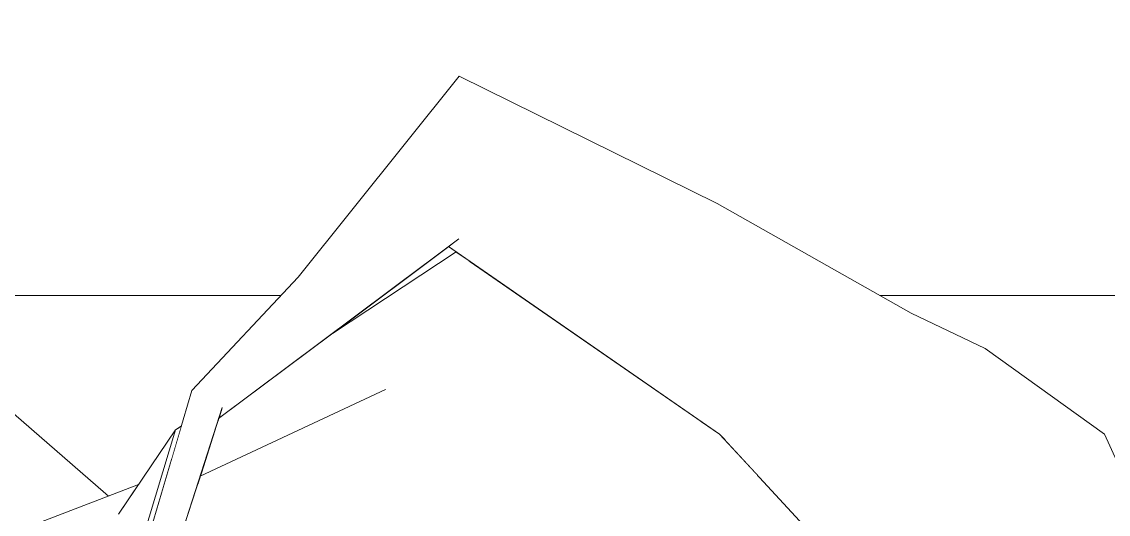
# Model space of a CAD drawing. Header units: millimetres. Extents: x -9413 to 8527, y -300 to 11224.
# Drawn here: x 2361.3 to 2554.2, y 2536.1 to 2623.7 of the extents above; entities that cross this region are included whole.
import ezdxf

# ---------------------------------------------------------------- set-up
doc = ezdxf.new("R2010")
doc.units = ezdxf.units.MM
doc.header["$MEASUREMENT"] = 0
doc.linetypes.add('Wipeout_Contour', pattern=[1000, 0, -1000])
for name, color, linetype in [('ArchiCAD Doors', 7, 'Continuous'), ('ArchiCAD Windows', 7, 'Continuous'), ('Interior - Furniture', 7, 'Continuous')]:
    doc.layers.add(name, color=color, linetype=linetype)
for name, color, linetype, lineweight, true_color in [('ArchiCAD Windows_Pen_No__3', 7, 'Continuous', 18, 0xff6600), ('Interior - Furniture _Pen_No__24', 7, 'Continuous', 20, 0x029e21), ('Interior - Furniture _Pen_No__4', 7, 'Continuous', 20, 0x029e21)]:
    doc.layers.add(name, color=color, linetype=linetype, lineweight=lineweight, true_color=true_color)

# ---------------------------------------------------------------- blocks, each defined once
blk = doc.blocks.new('Section Elem_7_6')
at = {"color": 254, "linetype": 'Wipeout_Contour', "lineweight": 0, "ltscale": 192324.521893}
blk.add_wipeout([(2036.38, 1300), (2506.93, 1300), (2499.37, 1326.37), (2498.04, 1332.22), (2481.24, 1434.22), (2473.05, 1481.05), (2470.5, 1499.6), (2466.36, 1528.06), (2464.28, 1547.05), (2463.07, 1563.22), (2460.16, 1590.08), (2458.26, 1615.89), (2456.8, 1663.82), (2453.77, 1709.11), (2442.96, 1755.16), (2429.79, 1828.97), (2421.62, 1862.96), (2416.71, 1881.48), (2407.91, 1913.19), (2405.36, 1922.9), (2405.46, 1942.76), (2405.66, 1949.44), (2400.5, 1951.95), (2400.23, 1959.34), (2395.69, 1959.12), (2373.2, 1958.55), (2373.02, 1958.71), (2372.92, 1958.8), (2374.3, 1970.46), (2375.08, 1976.94), (2376.98, 1991.41), (2380.31, 2014.07), (2391.51, 2064.71), (2403.62, 2118.22), (2414.61, 2153.41), (2417.94, 2162.63), (2397.86, 2190.5), (2351.96, 2231.88), (2307.65, 2263.4), (2266.2, 2303.25), (2248.68, 2360.74), (2285.55, 2449.55), (2293.16, 2471.53), (2364.6, 2534.71), (2381.99, 2541.41), (2388.56, 2551.15), (2389.64, 2551.88), (2391.5, 2558.14), (2410.33, 2578.26), (2438.93, 2614), (2484.75, 2591.37), (2519.21, 2571.89), (2532.33, 2565.6), (2553.51, 2550.36), (2576.82, 2499.28), (2591.66, 2471.42), (2595.34, 2457.38), (2598.38, 2444.7), (2598.38, 3112), (2036.38, 3112)], dxfattribs=at).dxf.layer = 'ArchiCAD Doors'
blk = doc.blocks.new('Section Elem_8_6')
at = {"layer": 'ArchiCAD Windows_Pen_No__3', "linetype": 'Continuous'}
for p, q in [((2407.28, 2575), (2328.04, 2575)), ((2598.38, 2575), (2513.7, 2575)), ((2338.45, 2572.55), (2376.2, 2539.76)), ((2376.2, 2539.76), (2376.66, 2539.36))]:
    blk.add_line(p, q, dxfattribs=at)
blk = doc.blocks.new('Section Elem_44_6')
at = {"color": 254, "linetype": 'Wipeout_Contour', "lineweight": 0, "ltscale": 17399.551452}
blk.add_wipeout([(2415.48, 2547.07), (2392.39, 2514.49), (2403.56, 2483.36), (2407.71, 2480.94), (2457.79, 2499.23)], dxfattribs=at).dxf.layer = 'Interior - Furniture'
at = {"color": 254, "linetype": 'Wipeout_Contour', "lineweight": 0, "ltscale": 10408.667554}
blk.add_wipeout([(2364.6, 2534.71), (2380.08, 2518.63), (2378.44, 2536.14)], dxfattribs=at).dxf.layer = 'Interior - Furniture'
at = {"color": 254, "linetype": 'Wipeout_Contour', "lineweight": 0, "ltscale": 13911.647406}
blk.add_wipeout([(2378.44, 2536.14), (2380.08, 2518.63), (2382, 2529.34), (2388.56, 2551.15)], dxfattribs=at).dxf.layer = 'Interior - Furniture'
at = {"color": 254, "linetype": 'Wipeout_Contour', "lineweight": 0, "ltscale": 10481.146223}
blk.add_wipeout([(2388.56, 2551.15), (2387.76, 2545.52), (2389.58, 2551.66)], dxfattribs=at).dxf.layer = 'Interior - Furniture'
at = {"color": 254, "linetype": 'Wipeout_Contour', "lineweight": 0, "ltscale": 17414.790392}
blk.add_wipeout([(2382, 2529.34), (2383.47, 2529.85), (2384.55, 2534.65), (2387.76, 2545.52), (2388.56, 2551.15)], dxfattribs=at).dxf.layer = 'Interior - Furniture'
at = {"color": 254, "linetype": 'Wipeout_Contour', "lineweight": 0, "ltscale": 10486.572695}
blk.add_wipeout([(2389.64, 2551.88), (2388.56, 2551.15), (2389.58, 2551.66)], dxfattribs=at).dxf.layer = 'Interior - Furniture'
at = {"color": 254, "linetype": 'Wipeout_Contour', "lineweight": 0, "ltscale": 13938.538738}
blk.add_wipeout([(2389.04, 2530.74), (2387.86, 2527.09), (2392.39, 2514.49), (2415.48, 2547.07)], dxfattribs=at).dxf.layer = 'Interior - Furniture'
at = {"color": 254, "linetype": 'Wipeout_Contour', "lineweight": 0, "ltscale": 10426.124838}
blk.add_wipeout([(2381.99, 2541.41), (2364.6, 2534.71), (2378.44, 2536.14)], dxfattribs=at).dxf.layer = 'Interior - Furniture'
at = {"color": 254, "linetype": 'Wipeout_Contour', "lineweight": 0, "ltscale": 10481.342882}
blk.add_wipeout([(2389.04, 2530.74), (2415.48, 2547.07), (2392.49, 2541.49)], dxfattribs=at).dxf.layer = 'Interior - Furniture'
at = {"color": 254, "linetype": 'Wipeout_Contour', "lineweight": 0, "ltscale": 14017.885419}
blk.add_wipeout([(2392.95, 2542.92), (2392.49, 2541.49), (2415.48, 2547.07), (2425.86, 2558.3)], dxfattribs=at).dxf.layer = 'Interior - Furniture'
at = {"color": 254, "linetype": 'Wipeout_Contour', "lineweight": 0, "ltscale": 10555.427213}
blk.add_wipeout([(2415.48, 2547.07), (2463.58, 2513.06), (2425.86, 2558.3)], dxfattribs=at).dxf.layer = 'Interior - Furniture'
at = {"color": 254, "linetype": 'Wipeout_Contour', "lineweight": 0, "ltscale": 10534.31893}
blk.add_wipeout([(2463.58, 2513.06), (2415.48, 2547.07), (2457.79, 2499.23)], dxfattribs=at).dxf.layer = 'Interior - Furniture'
at = {"color": 254, "linetype": 'Wipeout_Contour', "lineweight": 0, "ltscale": 10518.729096}
blk.add_wipeout([(2392.95, 2542.92), (2425.86, 2558.3), (2396.06, 2552.59)], dxfattribs=at).dxf.layer = 'Interior - Furniture'
at = {"color": 254, "linetype": 'Wipeout_Contour', "lineweight": 0, "ltscale": 21158.456226}
blk.add_wipeout([(2396.06, 2552.59), (2425.86, 2558.3), (2440.67, 2581.19), (2438.4, 2582.76), (2416.44, 2568.27), (2396.23, 2553.13)], dxfattribs=at).dxf.layer = 'Interior - Furniture'
at = {"color": 254, "linetype": 'Wipeout_Contour', "lineweight": 0, "ltscale": 14197.53196}
blk.add_wipeout([(2425.86, 2558.3), (2491.19, 2542.69), (2481.22, 2553.12), (2440.67, 2581.19)], dxfattribs=at).dxf.layer = 'Interior - Furniture'
at = {"color": 254, "linetype": 'Wipeout_Contour', "lineweight": 0, "ltscale": 10630.063749}
blk.add_wipeout([(2416.44, 2568.27), (2438.4, 2582.76), (2437.04, 2583.7)], dxfattribs=at).dxf.layer = 'Interior - Furniture'
at = {"color": 254, "linetype": 'Wipeout_Contour', "lineweight": 0, "ltscale": 10604.496978}
blk.add_wipeout([(2491.19, 2542.69), (2425.86, 2558.3), (2463.58, 2513.06)], dxfattribs=at).dxf.layer = 'Interior - Furniture'
at = {"color": 254, "linetype": 'Wipeout_Contour', "lineweight": 0, "ltscale": 10622.741524}
blk.add_wipeout([(2463.58, 2513.06), (2504.48, 2507.86), (2491.19, 2542.69)], dxfattribs=at).dxf.layer = 'Interior - Furniture'
at = {"color": 254, "linetype": 'Wipeout_Contour', "lineweight": 0, "ltscale": 14240.934895}
blk.add_wipeout([(2481.22, 2553.12), (2491.19, 2542.69), (2491.9, 2543.11), (2485.19, 2550.37)], dxfattribs=at).dxf.layer = 'Interior - Furniture'
at = {"color": 254, "linetype": 'Wipeout_Contour', "lineweight": 0, "ltscale": 14224.919264}
blk.add_wipeout([(2491.19, 2542.69), (2504.48, 2507.86), (2500.78, 2533.5), (2491.9, 2543.11)], dxfattribs=at).dxf.layer = 'Interior - Furniture'
at = {"color": 254, "linetype": 'Wipeout_Contour', "lineweight": 0, "ltscale": 14239.464973}
blk.add_wipeout([(2510.88, 2523.93), (2485.19, 2550.37), (2515.99, 2517.04), (2513.11, 2522.07)], dxfattribs=at).dxf.layer = 'Interior - Furniture'
at = {"color": 254, "linetype": 'Wipeout_Contour', "lineweight": 0, "ltscale": 10781.009901}
blk.add_wipeout([(2544.36, 2555.82), (2513.77, 2569.57), (2528.15, 2534.53)], dxfattribs=at).dxf.layer = 'Interior - Furniture'
at = {"color": 254, "linetype": 'Wipeout_Contour', "lineweight": 0, "ltscale": 10745.888336}
blk.add_wipeout([(2513.77, 2569.57), (2494.93, 2555.34), (2528.15, 2534.53)], dxfattribs=at).dxf.layer = 'Interior - Furniture'
at = {"color": 254, "linetype": 'Wipeout_Contour', "lineweight": 0, "ltscale": 10754.475226}
blk.add_wipeout([(2585.14, 2474.49), (2544.36, 2555.82), (2567.75, 2480.08)], dxfattribs=at).dxf.layer = 'Interior - Furniture'
at = {"color": 254, "linetype": 'Wipeout_Contour', "lineweight": 0, "ltscale": 10735.407895}
blk.add_wipeout([(2513.77, 2569.57), (2440.81, 2604.87), (2494.93, 2555.34)], dxfattribs=at).dxf.layer = 'Interior - Furniture'
at = {"color": 254, "linetype": 'Wipeout_Contour', "lineweight": 0, "ltscale": 10756.347184}
blk.add_wipeout([(2528.15, 2534.53), (2567.75, 2480.08), (2544.36, 2555.82)], dxfattribs=at).dxf.layer = 'Interior - Furniture'
at = {"color": 254, "linetype": 'Wipeout_Contour', "lineweight": 0, "ltscale": 10697.993083}
blk.add_wipeout([(2440.76, 2586.77), (2494.93, 2555.34), (2440.81, 2604.87)], dxfattribs=at).dxf.layer = 'Interior - Furniture'
at = {"color": 254, "linetype": 'Wipeout_Contour', "lineweight": 0, "ltscale": 14383.82725}
blk.add_wipeout([(2553.51, 2550.36), (2544.36, 2555.82), (2585.14, 2474.49), (2576.82, 2499.28)], dxfattribs=at).dxf.layer = 'Interior - Furniture'
at = {"color": 254, "linetype": 'Wipeout_Contour', "lineweight": 0, "ltscale": 10629.609488}
blk.add_wipeout([(2440.81, 2604.87), (2394.9, 2557.34), (2440.76, 2586.77)], dxfattribs=at).dxf.layer = 'Interior - Furniture'
at = {"color": 254, "linetype": 'Wipeout_Contour', "lineweight": 0, "ltscale": 10706.565608}
blk.add_wipeout([(2521.77, 2526.26), (2494.93, 2555.34), (2489.21, 2552.37)], dxfattribs=at).dxf.layer = 'Interior - Furniture'
at = {"color": 254, "linetype": 'Wipeout_Contour', "lineweight": 0, "ltscale": 10563.53746}
blk.add_wipeout([(2394.9, 2557.34), (2396.88, 2555.13), (2440.76, 2586.77)], dxfattribs=at).dxf.layer = 'Interior - Furniture'
at = {"color": 254, "linetype": 'Wipeout_Contour', "lineweight": 0, "ltscale": 10720.324542}
blk.add_wipeout([(2494.93, 2555.34), (2521.77, 2526.26), (2528.15, 2534.53)], dxfattribs=at).dxf.layer = 'Interior - Furniture'
at = {"color": 254, "linetype": 'Wipeout_Contour', "lineweight": 0, "ltscale": 10676.318551}
blk.add_wipeout([(2489.21, 2552.37), (2440.76, 2586.77), (2438.86, 2585.07)], dxfattribs=at).dxf.layer = 'Interior - Furniture'
at = {"color": 254, "linetype": 'Wipeout_Contour', "lineweight": 0, "ltscale": 14406.531058}
blk.add_wipeout([(2513.77, 2569.57), (2544.36, 2555.82), (2532.33, 2565.6), (2519.21, 2571.89)], dxfattribs=at).dxf.layer = 'Interior - Furniture'
at = {"color": 254, "linetype": 'Wipeout_Contour', "lineweight": 0, "ltscale": 20915.927252}
blk.add_wipeout([(2387.24, 2528.16), (2387.34, 2528.44), (2387.35, 2528.51), (2387.86, 2527.09), (2396.88, 2555.13), (2394.9, 2557.34)], dxfattribs=at).dxf.layer = 'Interior - Furniture'
at = {"color": 254, "linetype": 'Wipeout_Contour', "lineweight": 0, "ltscale": 10692.47962}
blk.add_wipeout([(2440.76, 2586.77), (2489.21, 2552.37), (2494.93, 2555.34)], dxfattribs=at).dxf.layer = 'Interior - Furniture'
at = {"color": 254, "linetype": 'Wipeout_Contour', "lineweight": 0, "ltscale": 10559.94394}
blk.add_wipeout([(2396.61, 2554.3), (2438.86, 2585.07), (2396.88, 2555.13)], dxfattribs=at).dxf.layer = 'Interior - Furniture'
at = {"color": 254, "linetype": 'Wipeout_Contour', "lineweight": 0, "ltscale": 10820.061553}
blk.add_wipeout([(2553.51, 2550.36), (2532.33, 2565.6), (2544.36, 2555.82)], dxfattribs=at).dxf.layer = 'Interior - Furniture'
at = {"layer": 'Interior - Furniture _Pen_No__24', "linetype": 'Continuous', "flags": 128}
blk.add_lwpolyline([(2600.4, 2436.25), (2595.34, 2457.38), (2591.66, 2471.42), (2576.82, 2499.28), (2553.51, 2550.36)], dxfattribs=at)
at = {"color": 254, "linetype": 'Wipeout_Contour', "lineweight": 0, "ltscale": 10613.859526}
blk.add_wipeout([(2440.76, 2586.77), (2396.88, 2555.13), (2438.86, 2585.07)], dxfattribs=at).dxf.layer = 'Interior - Furniture'
at = {"color": 254, "linetype": 'Wipeout_Contour', "lineweight": 0, "ltscale": 10686.90542}
blk.add_wipeout([(2485.19, 2550.37), (2510.88, 2523.93), (2489.21, 2552.37)], dxfattribs=at).dxf.layer = 'Interior - Furniture'
at = {"color": 254, "linetype": 'Wipeout_Contour', "lineweight": 0, "ltscale": 14330.11201}
blk.add_wipeout([(2438.93, 2614), (2440.81, 2604.87), (2513.77, 2569.57), (2484.75, 2591.37)], dxfattribs=at).dxf.layer = 'Interior - Furniture'
at = {"color": 254, "linetype": 'Wipeout_Contour', "lineweight": 0, "ltscale": 17813.672886}
blk.add_wipeout([(2521.77, 2526.26), (2489.21, 2552.37), (2510.88, 2523.93), (2513.11, 2522.07), (2514.61, 2519.45)], dxfattribs=at).dxf.layer = 'Interior - Furniture'
at = {"color": 254, "linetype": 'Wipeout_Contour', "lineweight": 0, "ltscale": 14104.712856}
blk.add_wipeout([(2391.5, 2558.14), (2394.9, 2557.34), (2440.81, 2604.87), (2410.33, 2578.26)], dxfattribs=at).dxf.layer = 'Interior - Furniture'
at = {"color": 254, "linetype": 'Wipeout_Contour', "lineweight": 0, "ltscale": 10784.44729}
blk.add_wipeout([(2519.21, 2571.89), (2484.75, 2591.37), (2513.77, 2569.57)], dxfattribs=at).dxf.layer = 'Interior - Furniture'
at = {"color": 254, "linetype": 'Wipeout_Contour', "lineweight": 0, "ltscale": 10674.170999}
blk.add_wipeout([(2438.93, 2614), (2410.33, 2578.26), (2440.81, 2604.87)], dxfattribs=at).dxf.layer = 'Interior - Furniture'
at = {"color": 254, "linetype": 'Wipeout_Contour', "lineweight": 0, "ltscale": 34712.476458}
blk.add_wipeout([(2384.55, 2534.65), (2378.8, 2509.11), (2381.9, 2511.04), (2382.53, 2513.41), (2383, 2515.04), (2383.42, 2514.51), (2383.99, 2516.05), (2386.5, 2526.22), (2387.24, 2528.16), (2394.9, 2557.34)], dxfattribs=at).dxf.layer = 'Interior - Furniture'
at = {"layer": 'Interior - Furniture _Pen_No__4', "linetype": 'Continuous'}
blk.add_line((2364.6, 2534.71), (2381.99, 2541.41), dxfattribs=at)
at = {"color": 254, "linetype": 'Wipeout_Contour', "lineweight": 0, "ltscale": 10558.042889}
blk.add_wipeout([(2396.61, 2554.3), (2396.23, 2553.13), (2438.86, 2585.07)], dxfattribs=at).dxf.layer = 'Interior - Furniture'
at = {"color": 254, "linetype": 'Wipeout_Contour', "lineweight": 0, "ltscale": 10485.790134}
blk.add_wipeout([(2391.5, 2558.14), (2384.55, 2534.65), (2394.9, 2557.34)], dxfattribs=at).dxf.layer = 'Interior - Furniture'
at = {"layer": 'Interior - Furniture _Pen_No__24', "linetype": 'Continuous', "flags": 128}
blk.add_lwpolyline([(2391.5, 2558.14), (2384.55, 2534.65), (2378.8, 2509.11)], dxfattribs=at)
at = {"layer": 'Interior - Furniture _Pen_No__4', "linetype": 'Continuous'}
for p, q in [((2392.95, 2542.92), (2425.86, 2558.3)), ((2425.76, 2558.26), (2425.86, 2558.3)), ((2396.88, 2555.13), (2387.86, 2527.09)), ((2378.44, 2536.14), (2388.56, 2551.15)), ((2382, 2529.34), (2388.56, 2551.15)), ((2388.56, 2551.15), (2389.64, 2551.88))]:
    blk.add_line(p, q, dxfattribs=at)
at = {"color": 254, "linetype": 'Wipeout_Contour', "lineweight": 0, "ltscale": 10671.551961}
blk.add_wipeout([(2437.05, 2583.71), (2489.21, 2552.37), (2438.86, 2585.07)], dxfattribs=at).dxf.layer = 'Interior - Furniture'
at = {"color": 254, "linetype": 'Wipeout_Contour', "lineweight": 0, "ltscale": 10677.306498}
blk.add_wipeout([(2437.04, 2583.7), (2485.19, 2550.37), (2489.21, 2552.37)], dxfattribs=at).dxf.layer = 'Interior - Furniture'
at = {"layer": 'Interior - Furniture _Pen_No__24', "linetype": 'Continuous', "flags": 128}
for points in [[(2438.93, 2614), (2410.33, 2578.26), (2391.5, 2558.14)], [(2553.51, 2550.36), (2532.33, 2565.6), (2519.21, 2571.89), (2484.75, 2591.37), (2438.93, 2614)]]:
    blk.add_lwpolyline(points, dxfattribs=at)
at = {"layer": 'Interior - Furniture _Pen_No__4', "linetype": 'Continuous'}
for p, q in [((2438.86, 2585.07), (2396.23, 2553.13)), ((2437.04, 2583.7), (2485.19, 2550.37)), ((2416.44, 2568.27), (2438.4, 2582.76)), ((2485.19, 2550.37), (2515.99, 2517.04)), ((2486.09, 2549.42), (2485.19, 2550.37))]:
    blk.add_line(p, q, dxfattribs=at)

msp = doc.modelspace()

# ---------------------------------------------------------------- block references
at = {"layer": 'ArchiCAD Doors'}
msp.add_blockref('Section Elem_7_6', (0, 0), dxfattribs=at)

# ---------------------------------------------------------------- next in the draw order: block references
at = {"layer": 'ArchiCAD Windows'}
msp.add_blockref('Section Elem_8_6', (0, 0), dxfattribs=at)

# ---------------------------------------------------------------- next in the draw order: block references
at = {"layer": 'Interior - Furniture'}
msp.add_blockref('Section Elem_44_6', (0, 0), dxfattribs=at)

doc.saveas('drawing.dxf')
